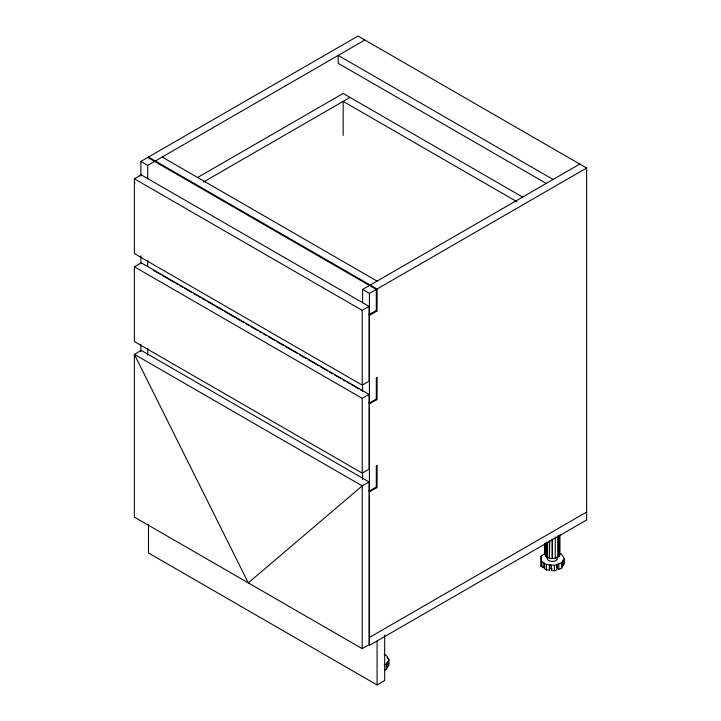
<?xml version="1.0" encoding="UTF-8"?>
<svg xmlns="http://www.w3.org/2000/svg" width="721" height="721" viewBox="0 0 721 721"><rect width="100%" height="100%" fill="white"/><g stroke="black" fill="none" stroke-linecap="round" stroke-linejoin="round"><path stroke-width="1.08" d="M544.905 566.814L543.084 567.697L543.084 562.641L544.4 563.543L544.4 568.59L546.374 569.95L549.393 570.257L550.006 565.201M559.442 553.386L561.47 554.052L564.273 558.487L564.273 563.957L563.227 565.625L563.227 560.577L562.533 561.677L562.533 566.733L561.488 568.391L558.838 569.284L558.838 564.228L556.873 564.885L556.873 569.941L554.422 570.762L551.403 570.455L552.016 568.427L550.006 568.229M557.721 536.027L557.721 557.396L557.297 557.234L559.37 555.972L559.956 554.287L559.956 534.928M384.599 670.124L386.24 669.575L386.24 664.104L389.016 659.67L386.213 655.236L384.185 654.569M386.24 669.575L387.276 667.916L387.276 662.86L387.97 661.761L387.97 666.808L389.016 665.141L389.016 659.67M561.488 568.391L561.488 562.921L564.273 558.487M545.283 543.066L545.283 555.972L546.942 557.396L547.221 542.093M549.411 541.147L549.411 558.351L549.69 540.903M543.084 567.697L541.111 566.336L541.101 556.152L544.589 553.737M140.856 176.041L140.856 161.432L358.022 36.05L586.624 168.029L586.624 519.976L369.449 645.358L369.449 293.411L586.624 168.029M140.856 161.432L147.715 165.388L364.88 40.006M134.376 178.808L141.235 174.852L369.071 306.389L369.071 381.175L362.212 385.131L134.376 253.594L134.376 178.808L362.212 310.345L369.071 306.389M197.374 177.627L343.169 93.46L522.833 197.194M203.259 182.152L350.018 97.416M134.376 266.797L141.235 262.832L369.071 394.369L369.071 469.164L362.212 473.12L134.376 341.583L134.376 266.797L362.212 398.334L369.071 394.369M362.6 302.937L362.6 289.445L579.765 164.073M376.308 310.598L369.071 314.338M369.449 315.401L377.074 311.003L377.074 289.013L148.481 157.034M376.308 399.028L369.449 402.985L368.692 402.543M369.449 403.832L377.074 399.434L377.074 377.434L376.308 377.876L376.308 399.876M369.071 481.916L362.212 485.882L248.294 582.883L134.376 354.344L141.235 350.379L369.071 481.916L369.071 644.7L362.212 648.657L134.376 517.119L134.376 354.344L362.212 485.882L362.212 648.657M376.308 487.017L369.449 490.974L368.692 490.532M369.449 491.821L377.074 487.423L377.074 465.424L376.308 465.865L376.308 487.856M369.449 637.436L586.624 512.054M148.481 524.374L148.481 552.971L377.074 684.95L384.69 680.552L384.699 635.03M552.232 539.038L552.232 558.405L555.251 558.351L557.721 557.396M541.101 556.152L541.111 560.866L546.374 564.471L554.422 565.291L561.488 562.921M384.212 664.78L386.24 664.104M545.202 554.233L544.706 554.287L544.706 543.535M545.283 555.972L545.788 555.918M559.46 554.341L559.956 554.287M549.411 558.351L552.331 558.685L552.331 539.326M547.221 557.153L549.69 558.108M553.088 179.466L338.212 55.409L338.212 63.322L546.284 183.458M516.948 201.709L343.169 101.382L343.169 135.476M162.189 157.034L377.074 281.091M147.715 157.466L376.308 289.445L376.308 311.445M362.6 289.445L369.449 293.411M153.555 270.42L160.359 274.35M162.306 275.476L173.977 282.208M175.924 283.335L177.871 284.462M179.817 285.579L182.737 287.264M184.684 288.391L191.489 292.32M193.435 293.447L196.355 295.132M198.302 296.25L200.24 297.376M202.186 298.494L205.106 300.179M207.053 301.306L213.867 305.235M215.804 306.362L222.618 310.291M224.564 311.418L244.013 322.647M245.96 323.774L248.88 325.459M250.827 326.577L257.64 330.506M259.578 331.633L261.525 332.76M263.471 333.877L266.391 335.562M268.338 336.689L275.143 340.618M277.089 341.745L283.903 345.674M285.849 346.801L297.521 353.533M299.467 354.66L306.272 358.589M308.218 359.716L318.916 365.889M320.863 367.016L327.676 370.945M329.623 372.072L332.534 373.757M334.481 374.875L341.294 378.804M343.241 379.931L345.188 381.058M347.125 382.175L350.046 383.86M351.992 384.987L358.806 388.916M360.743 390.043L362.69 391.161M558.838 569.284L557.054 567.508L557.054 564.471M387.267 657.327L387.961 658.426M541.101 561.623L541.101 563.389M541.111 564.57L541.111 566.336M559.37 535.532L559.37 555.972M558.955 535.568L558.955 555.81M555.251 536.983L555.251 558.351M554.422 565.291L554.422 570.762M551.403 570.455L551.403 565.399L549.393 565.201L549.393 570.257M546.942 542.345L546.942 557.396M546.374 564.471L546.374 569.95M377.074 640.96L377.074 684.95M362.6 385.014L362.6 390.638M362.6 472.706L362.6 479.456M362.212 310.345L362.212 385.131M362.212 398.334L362.212 473.12M147.715 165.388L147.715 178.88M147.715 260.957L147.715 266.572M147.715 348.649L147.715 355.39M140.856 255.865L140.856 263.742M140.856 344.683L140.856 351.433M134.881 182.674L134.881 183.125M556.729 557.027A5.083 2.938 0 0 1 552.989 561.407A5.083 2.938 0 0 1 547.419 557.739"/></g></svg>
